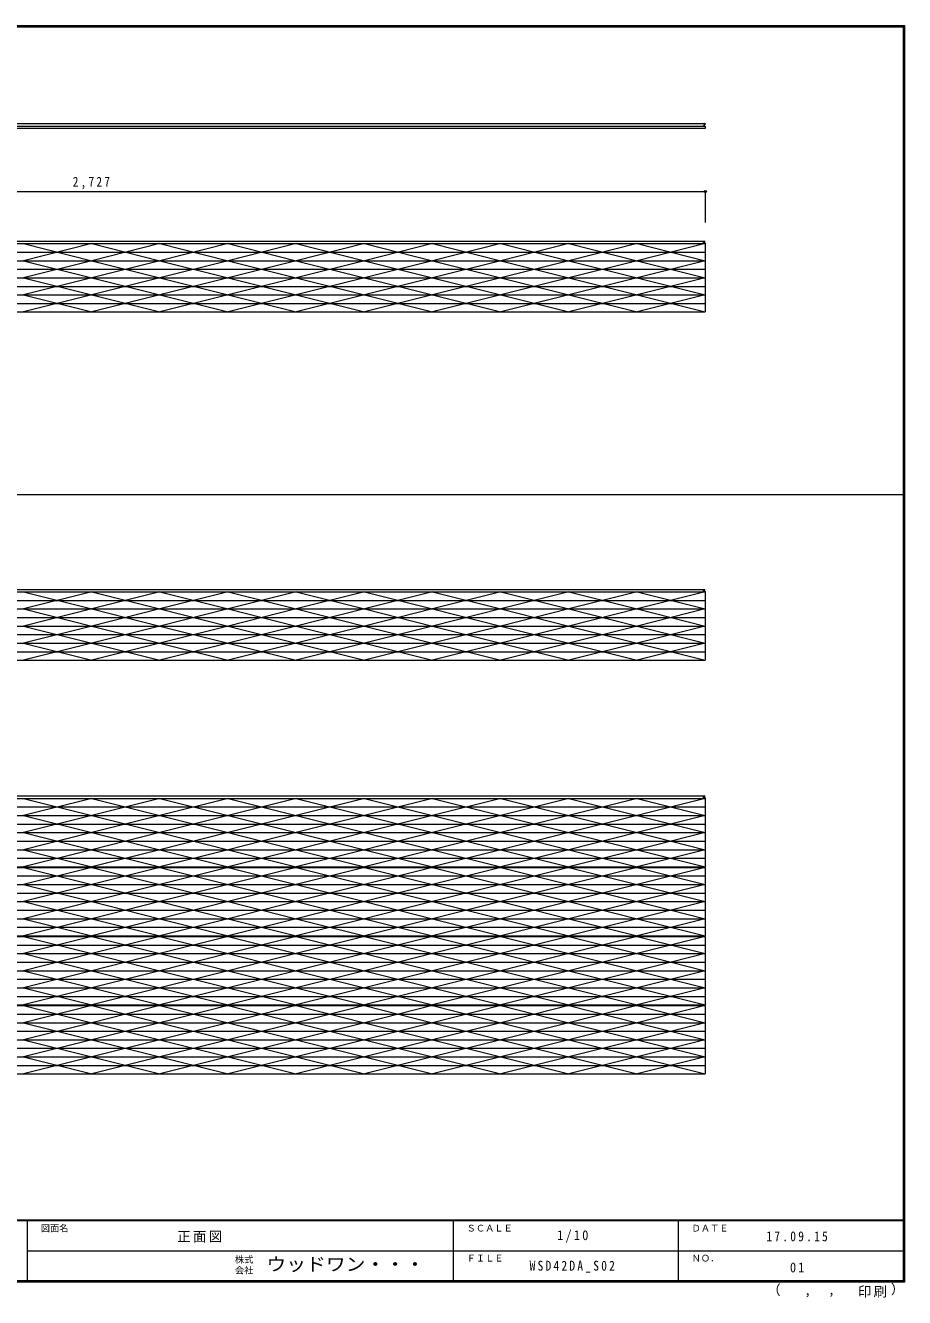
# Model space of a CAD drawing. Units: millimetres at full size, sheet at 1:10; details may follow other scales. Extents: x -1947 to 1953, y -1436 to 1392.
# Drawn here: x -1 to 1953, y -1436 to 1392 of the extents above; entities that cross this region are included whole.
import ezdxf
from ezdxf.enums import TextEntityAlignment as Align

# ---------------------------------------------------------------- set-up
doc = ezdxf.new("R2010")
doc.units = ezdxf.units.MM
doc.header["$LTSCALE"] = 10
doc.header["$PDMODE"] = 32
doc.header["$PDSIZE"] = 5
doc.layers.add('3-0', color=7, linetype='Continuous', lineweight=18)
doc.layers.add('F-1', color=6, linetype='Continuous', lineweight=18)
doc.layers.add('F-A', color=7, linetype='Continuous')
doc.styles.add('ＭＳ ゴシック', font='')
doc.styles.get('ＭＳ ゴシック').set_extended_font_data('MS Gothic')

msp = doc.modelspace()

# ---------------------------------------------------------------- linework, layer by layer
at = {"layer": '3-0'}
for p, q in [((-1217.14, 1173.8), (1510.36, 1173.8)), ((1510.36, 1162.3), (-1216.64, 1162.3)), ((-1222.14, 912.3), (1510.36, 912.3)), ((-1216.64, 906.8), (1510.36, 906.8)), ((146.86, 906.8), (-4.64, 868.8)), ((298.36, 906.8), (146.86, 868.8)), ((449.86, 906.8), (298.36, 868.8)), ((601.36, 906.8), (449.86, 868.8)), ((601.36, 906.8), (752.86, 868.8)), ((904.36, 906.8), (752.86, 868.8)), ((904.36, 906.8), (1055.86, 868.8)), ((1207.36, 906.8), (1055.86, 868.8)), ((1055.86, 906.8), (1207.36, 868.8)), ((1207.36, 906.8), (1358.86, 868.8)), ((1358.86, 906.8), (1207.36, 868.8)), ((1510.36, 906.8), (1358.86, 868.8)), ((1505.36, 912.3), (1505.36, 906.8)), ((-1216.64, 887.8), (1510.36, 887.8)), ((-1216.64, 868.8), (1510.36, 868.8)), ((-1216.64, 849.8), (1510.36, 849.8)), ((1055.86, 868.8), (1207.36, 830.8)), ((1358.86, 868.8), (1207.36, 830.8)), ((-1216.64, 830.8), (1510.36, 830.8)), ((-1216.64, 811.8), (1510.36, 811.8)), ((-1216.64, 792.8), (1510.36, 792.8)), ((-4.64, 792.8), (146.86, 754.8)), ((146.86, 792.8), (298.36, 754.8)), ((298.36, 792.8), (449.86, 754.8)), ((449.86, 792.8), (601.36, 754.8)), ((752.86, 792.8), (601.36, 754.8)), ((752.86, 792.8), (904.36, 754.8)), ((1055.86, 792.8), (904.36, 754.8)), ((1207.36, 792.8), (1055.86, 754.8)), ((1207.36, 792.8), (1358.86, 754.8)), ((1358.86, 792.8), (1510.36, 754.8)), ((-1216.64, 773.8), (1510.36, 773.8)), ((-1217.14, 754.8), (1510.36, 754.8)), ((-1222.14, 138.3), (1510.36, 138.3)), ((-1216.64, 132.8), (1510.36, 132.8)), ((-1216.64, 113.8), (1510.36, 113.8)), ((146.86, 132.8), (-4.64, 94.8)), ((298.36, 132.8), (146.86, 94.8)), ((449.86, 132.8), (298.36, 94.8)), ((601.36, 132.8), (449.86, 94.8)), ((601.36, 132.8), (752.86, 94.8)), ((904.36, 132.8), (752.86, 94.8)), ((904.36, 132.8), (1055.86, 94.8)), ((1207.36, 132.8), (1055.86, 94.8)), ((1055.86, 132.8), (1207.36, 94.8)), ((1207.36, 132.8), (1358.86, 94.8)), ((1358.86, 132.8), (1207.36, 94.8)), ((1510.36, 132.8), (1358.86, 94.8)), ((1505.36, 138.3), (1505.36, 132.8)), ((-1216.64, 94.8), (1510.36, 94.8)), ((1055.86, 94.8), (1207.36, 56.8)), ((1358.86, 94.8), (1207.36, 56.8)), ((-1216.64, 75.8), (1510.36, 75.8)), ((-1216.64, 56.8), (1510.36, 56.8)), ((-1216.64, 37.8), (1510.36, 37.8)), ((-1216.64, 18.8), (1510.36, 18.8)), ((-4.64, 18.8), (146.86, -19.2)), ((146.86, 18.8), (298.36, -19.2)), ((298.36, 18.8), (449.86, -19.2)), ((449.86, 18.8), (601.36, -19.2)), ((752.86, 18.8), (601.36, -19.2)), ((752.86, 18.8), (904.36, -19.2)), ((1055.86, 18.8), (904.36, -19.2)), ((1207.36, 18.8), (1055.86, -19.2)), ((1207.36, 18.8), (1358.86, -19.2)), ((1358.86, 18.8), (1510.36, -19.2)), ((-1217.14, -19.2), (1510.36, -19.2)), ((-1216.64, -0.2), (1510.36, -0.2)), ((-1222.14, -320.7), (1510.36, -320.7)), ((-1216.64, -326.2), (1510.36, -326.2)), ((146.86, -326.2), (-4.64, -364.2)), ((298.36, -326.2), (146.86, -364.2)), ((449.86, -326.2), (298.36, -364.2)), ((601.36, -326.2), (449.86, -364.2)), ((601.36, -326.2), (752.86, -364.2)), ((904.36, -326.2), (752.86, -364.2)), ((904.36, -326.2), (1055.86, -364.2)), ((1207.36, -326.2), (1055.86, -364.2)), ((1055.86, -326.2), (1207.36, -364.2)), ((1207.36, -326.2), (1358.86, -364.2)), ((1358.86, -326.2), (1207.36, -364.2)), ((1510.36, -326.2), (1358.86, -364.2)), ((1505.36, -320.7), (1505.36, -326.2)), ((-1216.64, -345.2), (1510.36, -345.2)), ((-1216.64, -364.2), (1510.36, -364.2)), ((1055.86, -364.2), (1207.36, -402.2)), ((1358.86, -364.2), (1207.36, -402.2)), ((-1216.64, -383.2), (1510.36, -383.2)), ((-1216.64, -402.2), (1510.36, -402.2)), ((-1216.64, -421.2), (1510.36, -421.2)), ((-1216.64, -440.2), (1510.36, -440.2)), ((-4.64, -440.2), (146.86, -478.2)), ((146.86, -440.2), (298.36, -478.2)), ((298.36, -440.2), (449.86, -478.2)), ((449.86, -440.2), (601.36, -478.2)), ((752.86, -440.2), (601.36, -478.2)), ((752.86, -440.2), (904.36, -478.2)), ((1055.86, -440.2), (904.36, -478.2)), ((1207.36, -440.2), (1055.86, -478.2)), ((1207.36, -440.2), (1358.86, -478.2)), ((1358.86, -440.2), (1510.36, -478.2)), ((-1217.14, -478.2), (1510.36, -478.2)), ((-1216.64, -459.2), (1510.36, -459.2)), ((146.86, -479.7), (-4.64, -517.7)), ((298.36, -479.7), (146.86, -517.7)), ((449.86, -479.7), (298.36, -517.7)), ((601.36, -479.7), (449.86, -517.7)), ((601.36, -479.7), (752.86, -517.7)), ((904.36, -479.7), (752.86, -517.7)), ((904.36, -479.7), (1055.86, -517.7)), ((1207.36, -479.7), (1055.86, -517.7)), ((1055.86, -479.7), (1207.36, -517.7)), ((1207.36, -479.7), (1358.86, -517.7)), ((1358.86, -479.7), (1207.36, -517.7)), ((1510.36, -479.7), (1358.86, -517.7)), ((-1216.64, -498.7), (1510.36, -498.7)), ((-1216.64, -517.7), (1510.36, -517.7)), ((-1216.64, -536.7), (1510.36, -536.7)), ((1055.86, -517.7), (1207.36, -555.7)), ((1358.86, -517.7), (1207.36, -555.7)), ((-1216.64, -555.7), (1510.36, -555.7)), ((-1216.64, -574.7), (1510.36, -574.7)), ((-1216.64, -593.7), (1510.36, -593.7)), ((-4.64, -593.7), (146.86, -631.7)), ((146.86, -593.7), (298.36, -631.7)), ((298.36, -593.7), (449.86, -631.7)), ((449.86, -593.7), (601.36, -631.7)), ((752.86, -593.7), (601.36, -631.7)), ((752.86, -593.7), (904.36, -631.7)), ((1055.86, -593.7), (904.36, -631.7)), ((1207.36, -593.7), (1055.86, -631.7)), ((1207.36, -593.7), (1358.86, -631.7)), ((1358.86, -593.7), (1510.36, -631.7)), ((-1216.64, -612.7), (1510.36, -612.7)), ((-1217.14, -631.7), (1510.36, -631.7)), ((146.86, -633.2), (-4.64, -671.2)), ((298.36, -633.2), (146.86, -671.2)), ((449.86, -633.2), (298.36, -671.2)), ((601.36, -633.2), (449.86, -671.2)), ((601.36, -633.2), (752.86, -671.2)), ((904.36, -633.2), (752.86, -671.2)), ((904.36, -633.2), (1055.86, -671.2)), ((1207.36, -633.2), (1055.86, -671.2)), ((1055.86, -633.2), (1207.36, -671.2)), ((1207.36, -633.2), (1358.86, -671.2)), ((1358.86, -633.2), (1207.36, -671.2)), ((1510.36, -633.2), (1358.86, -671.2)), ((-1216.64, -652.2), (1510.36, -652.2)), ((-1216.64, -671.2), (1510.36, -671.2)), ((1055.86, -671.2), (1207.36, -709.2)), ((1358.86, -671.2), (1207.36, -709.2)), ((-1216.64, -690.2), (1510.36, -690.2)), ((-1216.64, -709.2), (1510.36, -709.2)), ((-1216.64, -728.2), (1510.36, -728.2)), ((-1216.64, -747.2), (1510.36, -747.2)), ((-4.64, -747.2), (146.86, -785.2)), ((146.86, -747.2), (298.36, -785.2)), ((298.36, -747.2), (449.86, -785.2)), ((449.86, -747.2), (601.36, -785.2)), ((752.86, -747.2), (601.36, -785.2)), ((752.86, -747.2), (904.36, -785.2)), ((1055.86, -747.2), (904.36, -785.2)), ((1207.36, -747.2), (1055.86, -785.2)), ((1207.36, -747.2), (1358.86, -785.2)), ((1358.86, -747.2), (1510.36, -785.2)), ((-1217.14, -785.2), (1510.36, -785.2)), ((-1216.64, -766.2), (1510.36, -766.2)), ((146.86, -786.7), (-4.64, -824.7)), ((298.36, -786.7), (146.86, -824.7)), ((449.86, -786.7), (298.36, -824.7)), ((601.36, -786.7), (449.86, -824.7)), ((601.36, -786.7), (752.86, -824.7)), ((904.36, -786.7), (752.86, -824.7)), ((904.36, -786.7), (1055.86, -824.7)), ((1207.36, -786.7), (1055.86, -824.7)), ((1055.86, -786.7), (1207.36, -824.7)), ((1207.36, -786.7), (1358.86, -824.7)), ((1358.86, -786.7), (1207.36, -824.7)), ((1510.36, -786.7), (1358.86, -824.7)), ((-1216.64, -805.7), (1510.36, -805.7)), ((-1216.64, -824.7), (1510.36, -824.7)), ((-1216.64, -843.7), (1510.36, -843.7)), ((1055.86, -824.7), (1207.36, -862.7)), ((1358.86, -824.7), (1207.36, -862.7)), ((-1216.64, -862.7), (1510.36, -862.7)), ((-1216.64, -881.7), (1510.36, -881.7)), ((-1216.64, -900.7), (1510.36, -900.7)), ((-4.64, -900.7), (146.86, -938.7)), ((146.86, -900.7), (298.36, -938.7)), ((298.36, -900.7), (449.86, -938.7)), ((449.86, -900.7), (601.36, -938.7)), ((752.86, -900.7), (601.36, -938.7)), ((752.86, -900.7), (904.36, -938.7)), ((1055.86, -900.7), (904.36, -938.7)), ((1207.36, -900.7), (1055.86, -938.7)), ((1207.36, -900.7), (1358.86, -938.7)), ((1358.86, -900.7), (1510.36, -938.7)), ((-1216.64, -919.7), (1510.36, -919.7)), ((-1217.14, -938.7), (1510.36, -938.7))]:
    msp.add_line(p, q, dxfattribs=at)
at = {"layer": '3-0', "color": 3}
msp.add_line((-1216.64, 1022.56), (1510.36, 1022.56), dxfattribs=at)
at = {"layer": '3-0', "color": 4}
msp.add_line((1510.36, 1022.56), (1510.36, 953.52), dxfattribs=at)
at = {"layer": '3-0'}
for points in [[(-1222.14, 1167.8), (1510.36, 1167.8), (1510.36, 1162.3)], [(1510.36, 1173.8), (1510.36, 1172.8), (1505.36, 1167.8)], [(-4.64, 906.8), (146.86, 868.8), (-4.64, 830.8)], [(146.86, 906.8), (298.36, 868.8), (146.86, 830.8)], [(298.36, 906.8), (449.86, 868.8), (298.36, 830.8)], [(449.86, 906.8), (601.36, 868.8), (449.86, 830.8)], [(752.86, 906.8), (601.36, 868.8), (752.86, 830.8)], [(752.86, 906.8), (904.36, 868.8), (752.86, 830.8)], [(1055.86, 906.8), (904.36, 868.8), (1055.86, 830.8)], [(1358.86, 906.8), (1510.36, 868.8), (1358.86, 830.8)], [(1505.36, 912.3), (1510.36, 907.3), (1510.36, 754.8)], [(-4.64, 868.8), (146.86, 830.8), (-4.64, 792.8)], [(146.86, 868.8), (298.36, 830.8), (146.86, 792.8)], [(298.36, 868.8), (449.86, 830.8), (298.36, 792.8)], [(449.86, 868.8), (601.36, 830.8), (449.86, 792.8)], [(752.86, 868.8), (601.36, 830.8), (752.86, 792.8)], [(752.86, 868.8), (904.36, 830.8), (752.86, 792.8)], [(1055.86, 868.8), (904.36, 830.8), (1055.86, 792.8)], [(1207.36, 868.8), (1055.86, 830.8), (1207.36, 792.8)], [(1207.36, 868.8), (1358.86, 830.8), (1207.36, 792.8)], [(1358.86, 868.8), (1510.36, 830.8), (1358.86, 792.8)], [(-4.64, 830.8), (146.86, 792.8), (-4.64, 754.8)], [(146.86, 830.8), (298.36, 792.8), (146.86, 754.8)], [(298.36, 830.8), (449.86, 792.8), (298.36, 754.8)], [(449.86, 830.8), (601.36, 792.8), (449.86, 754.8)], [(752.86, 830.8), (601.36, 792.8), (752.86, 754.8)], [(752.86, 830.8), (904.36, 792.8), (752.86, 754.8)], [(1055.86, 830.8), (904.36, 792.8), (1055.86, 754.8)], [(1207.36, 830.8), (1055.86, 792.8), (1207.36, 754.8)], [(1207.36, 830.8), (1358.86, 792.8), (1207.36, 754.8)], [(1358.86, 830.8), (1510.36, 792.8), (1358.86, 754.8)], [(-4.64, 132.8), (146.86, 94.8), (-4.64, 56.8)], [(146.86, 132.8), (298.36, 94.8), (146.86, 56.8)], [(298.36, 132.8), (449.86, 94.8), (298.36, 56.8)], [(449.86, 132.8), (601.36, 94.8), (449.86, 56.8)], [(752.86, 132.8), (601.36, 94.8), (752.86, 56.8)], [(752.86, 132.8), (904.36, 94.8), (752.86, 56.8)], [(1055.86, 132.8), (904.36, 94.8), (1055.86, 56.8)], [(1358.86, 132.8), (1510.36, 94.8), (1358.86, 56.8)], [(1505.36, 138.3), (1510.36, 133.3), (1510.36, -19.2)], [(-4.64, 94.8), (146.86, 56.8), (-4.64, 18.8)], [(146.86, 94.8), (298.36, 56.8), (146.86, 18.8)], [(298.36, 94.8), (449.86, 56.8), (298.36, 18.8)], [(449.86, 94.8), (601.36, 56.8), (449.86, 18.8)], [(752.86, 94.8), (601.36, 56.8), (752.86, 18.8)], [(752.86, 94.8), (904.36, 56.8), (752.86, 18.8)], [(1055.86, 94.8), (904.36, 56.8), (1055.86, 18.8)], [(1207.36, 94.8), (1055.86, 56.8), (1207.36, 18.8)], [(1207.36, 94.8), (1358.86, 56.8), (1207.36, 18.8)], [(1358.86, 94.8), (1510.36, 56.8), (1358.86, 18.8)], [(-4.64, 56.8), (146.86, 18.8), (-4.64, -19.2)], [(146.86, 56.8), (298.36, 18.8), (146.86, -19.2)], [(298.36, 56.8), (449.86, 18.8), (298.36, -19.2)], [(449.86, 56.8), (601.36, 18.8), (449.86, -19.2)], [(752.86, 56.8), (601.36, 18.8), (752.86, -19.2)], [(752.86, 56.8), (904.36, 18.8), (752.86, -19.2)], [(1055.86, 56.8), (904.36, 18.8), (1055.86, -19.2)], [(1207.36, 56.8), (1055.86, 18.8), (1207.36, -19.2)], [(1207.36, 56.8), (1358.86, 18.8), (1207.36, -19.2)], [(1358.86, 56.8), (1510.36, 18.8), (1358.86, -19.2)], [(-4.64, -326.2), (146.86, -364.2), (-4.64, -402.2)], [(146.86, -326.2), (298.36, -364.2), (146.86, -402.2)], [(298.36, -326.2), (449.86, -364.2), (298.36, -402.2)], [(449.86, -326.2), (601.36, -364.2), (449.86, -402.2)], [(752.86, -326.2), (601.36, -364.2), (752.86, -402.2)], [(752.86, -326.2), (904.36, -364.2), (752.86, -402.2)], [(1055.86, -326.2), (904.36, -364.2), (1055.86, -402.2)], [(1358.86, -326.2), (1510.36, -364.2), (1358.86, -402.2)], [(1505.36, -320.7), (1510.36, -325.7), (1510.36, -478.2)], [(-4.64, -364.2), (146.86, -402.2), (-4.64, -440.2)], [(146.86, -364.2), (298.36, -402.2), (146.86, -440.2)], [(298.36, -364.2), (449.86, -402.2), (298.36, -440.2)], [(449.86, -364.2), (601.36, -402.2), (449.86, -440.2)], [(752.86, -364.2), (601.36, -402.2), (752.86, -440.2)], [(752.86, -364.2), (904.36, -402.2), (752.86, -440.2)], [(1055.86, -364.2), (904.36, -402.2), (1055.86, -440.2)], [(1207.36, -364.2), (1055.86, -402.2), (1207.36, -440.2)], [(1207.36, -364.2), (1358.86, -402.2), (1207.36, -440.2)], [(1358.86, -364.2), (1510.36, -402.2), (1358.86, -440.2)], [(-4.64, -402.2), (146.86, -440.2), (-4.64, -478.2)], [(146.86, -402.2), (298.36, -440.2), (146.86, -478.2)], [(298.36, -402.2), (449.86, -440.2), (298.36, -478.2)], [(449.86, -402.2), (601.36, -440.2), (449.86, -478.2)], [(752.86, -402.2), (601.36, -440.2), (752.86, -478.2)], [(752.86, -402.2), (904.36, -440.2), (752.86, -478.2)], [(1055.86, -402.2), (904.36, -440.2), (1055.86, -478.2)], [(1207.36, -402.2), (1055.86, -440.2), (1207.36, -478.2)], [(1207.36, -402.2), (1358.86, -440.2), (1207.36, -478.2)], [(1358.86, -402.2), (1510.36, -440.2), (1358.86, -478.2)], [(-1216.64, -479.7), (1510.36, -479.7), (1510.36, -631.7)], [(-4.64, -479.7), (146.86, -517.7), (-4.64, -555.7)], [(146.86, -479.7), (298.36, -517.7), (146.86, -555.7)], [(298.36, -479.7), (449.86, -517.7), (298.36, -555.7)], [(449.86, -479.7), (601.36, -517.7), (449.86, -555.7)], [(752.86, -479.7), (601.36, -517.7), (752.86, -555.7)], [(752.86, -479.7), (904.36, -517.7), (752.86, -555.7)], [(1055.86, -479.7), (904.36, -517.7), (1055.86, -555.7)], [(1358.86, -479.7), (1510.36, -517.7), (1358.86, -555.7)], [(-4.64, -517.7), (146.86, -555.7), (-4.64, -593.7)], [(146.86, -517.7), (298.36, -555.7), (146.86, -593.7)], [(298.36, -517.7), (449.86, -555.7), (298.36, -593.7)], [(449.86, -517.7), (601.36, -555.7), (449.86, -593.7)], [(752.86, -517.7), (601.36, -555.7), (752.86, -593.7)], [(752.86, -517.7), (904.36, -555.7), (752.86, -593.7)], [(1055.86, -517.7), (904.36, -555.7), (1055.86, -593.7)], [(1207.36, -517.7), (1055.86, -555.7), (1207.36, -593.7)], [(1207.36, -517.7), (1358.86, -555.7), (1207.36, -593.7)], [(1358.86, -517.7), (1510.36, -555.7), (1358.86, -593.7)], [(-4.64, -555.7), (146.86, -593.7), (-4.64, -631.7)], [(146.86, -555.7), (298.36, -593.7), (146.86, -631.7)], [(298.36, -555.7), (449.86, -593.7), (298.36, -631.7)], [(449.86, -555.7), (601.36, -593.7), (449.86, -631.7)], [(752.86, -555.7), (601.36, -593.7), (752.86, -631.7)], [(752.86, -555.7), (904.36, -593.7), (752.86, -631.7)], [(1055.86, -555.7), (904.36, -593.7), (1055.86, -631.7)], [(1207.36, -555.7), (1055.86, -593.7), (1207.36, -631.7)], [(1207.36, -555.7), (1358.86, -593.7), (1207.36, -631.7)], [(1358.86, -555.7), (1510.36, -593.7), (1358.86, -631.7)], [(-1216.64, -633.2), (1510.36, -633.2), (1510.36, -785.2)], [(-4.64, -633.2), (146.86, -671.2), (-4.64, -709.2)], [(146.86, -633.2), (298.36, -671.2), (146.86, -709.2)], [(298.36, -633.2), (449.86, -671.2), (298.36, -709.2)], [(449.86, -633.2), (601.36, -671.2), (449.86, -709.2)], [(752.86, -633.2), (601.36, -671.2), (752.86, -709.2)], [(752.86, -633.2), (904.36, -671.2), (752.86, -709.2)], [(1055.86, -633.2), (904.36, -671.2), (1055.86, -709.2)], [(1358.86, -633.2), (1510.36, -671.2), (1358.86, -709.2)], [(-4.64, -671.2), (146.86, -709.2), (-4.64, -747.2)], [(146.86, -671.2), (298.36, -709.2), (146.86, -747.2)], [(298.36, -671.2), (449.86, -709.2), (298.36, -747.2)], [(449.86, -671.2), (601.36, -709.2), (449.86, -747.2)], [(752.86, -671.2), (601.36, -709.2), (752.86, -747.2)], [(752.86, -671.2), (904.36, -709.2), (752.86, -747.2)], [(1055.86, -671.2), (904.36, -709.2), (1055.86, -747.2)], [(1207.36, -671.2), (1055.86, -709.2), (1207.36, -747.2)], [(1207.36, -671.2), (1358.86, -709.2), (1207.36, -747.2)], [(1358.86, -671.2), (1510.36, -709.2), (1358.86, -747.2)], [(-4.64, -709.2), (146.86, -747.2), (-4.64, -785.2)], [(146.86, -709.2), (298.36, -747.2), (146.86, -785.2)], [(298.36, -709.2), (449.86, -747.2), (298.36, -785.2)], [(449.86, -709.2), (601.36, -747.2), (449.86, -785.2)], [(752.86, -709.2), (601.36, -747.2), (752.86, -785.2)], [(752.86, -709.2), (904.36, -747.2), (752.86, -785.2)], [(1055.86, -709.2), (904.36, -747.2), (1055.86, -785.2)], [(1207.36, -709.2), (1055.86, -747.2), (1207.36, -785.2)], [(1207.36, -709.2), (1358.86, -747.2), (1207.36, -785.2)], [(1358.86, -709.2), (1510.36, -747.2), (1358.86, -785.2)], [(-1216.64, -786.7), (1510.36, -786.7), (1510.36, -938.7)], [(-4.64, -786.7), (146.86, -824.7), (-4.64, -862.7)], [(146.86, -786.7), (298.36, -824.7), (146.86, -862.7)], [(298.36, -786.7), (449.86, -824.7), (298.36, -862.7)], [(449.86, -786.7), (601.36, -824.7), (449.86, -862.7)], [(752.86, -786.7), (601.36, -824.7), (752.86, -862.7)], [(752.86, -786.7), (904.36, -824.7), (752.86, -862.7)], [(1055.86, -786.7), (904.36, -824.7), (1055.86, -862.7)], [(1358.86, -786.7), (1510.36, -824.7), (1358.86, -862.7)], [(-4.64, -824.7), (146.86, -862.7), (-4.64, -900.7)], [(146.86, -824.7), (298.36, -862.7), (146.86, -900.7)], [(298.36, -824.7), (449.86, -862.7), (298.36, -900.7)], [(449.86, -824.7), (601.36, -862.7), (449.86, -900.7)], [(752.86, -824.7), (601.36, -862.7), (752.86, -900.7)], [(752.86, -824.7), (904.36, -862.7), (752.86, -900.7)], [(1055.86, -824.7), (904.36, -862.7), (1055.86, -900.7)], [(1207.36, -824.7), (1055.86, -862.7), (1207.36, -900.7)], [(1207.36, -824.7), (1358.86, -862.7), (1207.36, -900.7)], [(1358.86, -824.7), (1510.36, -862.7), (1358.86, -900.7)], [(-4.64, -862.7), (146.86, -900.7), (-4.64, -938.7)], [(146.86, -862.7), (298.36, -900.7), (146.86, -938.7)], [(298.36, -862.7), (449.86, -900.7), (298.36, -938.7)], [(449.86, -862.7), (601.36, -900.7), (449.86, -938.7)], [(752.86, -862.7), (601.36, -900.7), (752.86, -938.7)], [(752.86, -862.7), (904.36, -900.7), (752.86, -938.7)], [(1055.86, -862.7), (904.36, -900.7), (1055.86, -938.7)], [(1207.36, -862.7), (1055.86, -900.7), (1207.36, -938.7)], [(1207.36, -862.7), (1358.86, -900.7), (1207.36, -938.7)], [(1358.86, -862.7), (1510.36, -900.7), (1358.86, -938.7)]]:
    msp.add_lwpolyline(points, dxfattribs=at)
at = {"layer": '3-0', "color": 3}
msp.add_point((1510.36, 1022.56), dxfattribs=at)
at = {"layer": 'F-1'}
for p, q in [((-1946.69, 1391.67), (1953.31, 1391.67)), ((-1946.69, 1390), (1953.31, 1390)), ((-1946.69, 1388.33), (1953.31, 1388.33)), ((1949.97, 1391.67), (1949.97, -1401.67)), ((1951.64, 1391.67), (1951.64, -1401.67)), ((1953.31, 1391.67), (1953.31, -1401.67)), ((-1946.69, 349.3), (1953.31, 349.3)), ((1953.31, -1263.33), (-1946.69, -1263.33)), ((1953.31, -1265), (-1946.69, -1265)), ((3.31, -1265), (3.31, -1398.33)), ((949.97, -1265), (949.97, -1398.33)), ((1449.97, -1265), (1449.97, -1398.33)), ((3.31, -1331.67), (1949.97, -1331.67)), ((1953.31, -1398.33), (-1946.69, -1398.33)), ((1953.31, -1400), (-1946.69, -1400)), ((1953.31, -1401.67), (-1946.69, -1401.67))]:
    msp.add_line(p, q, dxfattribs=at)

# ---------------------------------------------------------------- texts
at = {"layer": '3-0', "insert": (104.36, 1027.56), "char_height": 21.99, "attachment_point": 7, "style": 'ＭＳ ゴシック'}
msp.add_mtext('\\T1.38;\\W0.85;2,727', dxfattribs=at)
at = {"layer": 'F-A', "style": 'ＭＳ ゴシック'}
for s, height, p in [('図面名', 14.66, (33.31, -1293.33)), ('ＳＣＡＬＥ', 14.66, (979.97, -1293.33)), ('ＤＡＴＥ', 14.66, (1479.97, -1293.33)), ('株式', 14.66, (464.97, -1363)), ('ＦＩＬＥ', 14.66, (979.97, -1360)), ('ＮＯ．', 14.66, (1479.97, -1360)), ('会社', 14.66, (464.97, -1387)), ('（', 21.99, (1647.98, -1436.1)), ('）', 21.99, (1922.77, -1434.71)), (',', 21.99, (1730.4, -1436.1)), (',', 21.99, (1783.37, -1435.18))]:
    msp.add_text(s, height=height, dxfattribs=at).set_placement(p, align=Align.BOTTOM_LEFT)
at = {"layer": 'F-A', "style": 'ＭＳ ゴシック', "width": 1.1}
msp.add_text('ウッドワン・・・', height=29.33, dxfattribs=at).set_placement((534.97, -1385), align=Align.BOTTOM_LEFT)
at = {"layer": 'F-A', "char_height": 21.99, "attachment_point": 7, "style": 'ＭＳ ゴシック'}
for s, insert in [('\\T1.17;正面図', (336.64, -1313.33)), ('\\T1.38;\\W0.9;1/10', (1181.22, -1313.33)), ('\\T1.39;\\W0.85;17.09.15', (1646.22, -1310.83)), ('\\T1.39;\\W0.85;WSD42DA_S02', (1119.97, -1380)), ('\\T1.36;\\W0.9;01', (1698.72, -1380)), ('\\T1.17;印刷', (1849.36, -1435.64))]:
    msp.add_mtext(s, dxfattribs=dict(at, insert=insert))

doc.saveas('drawing.dxf')
